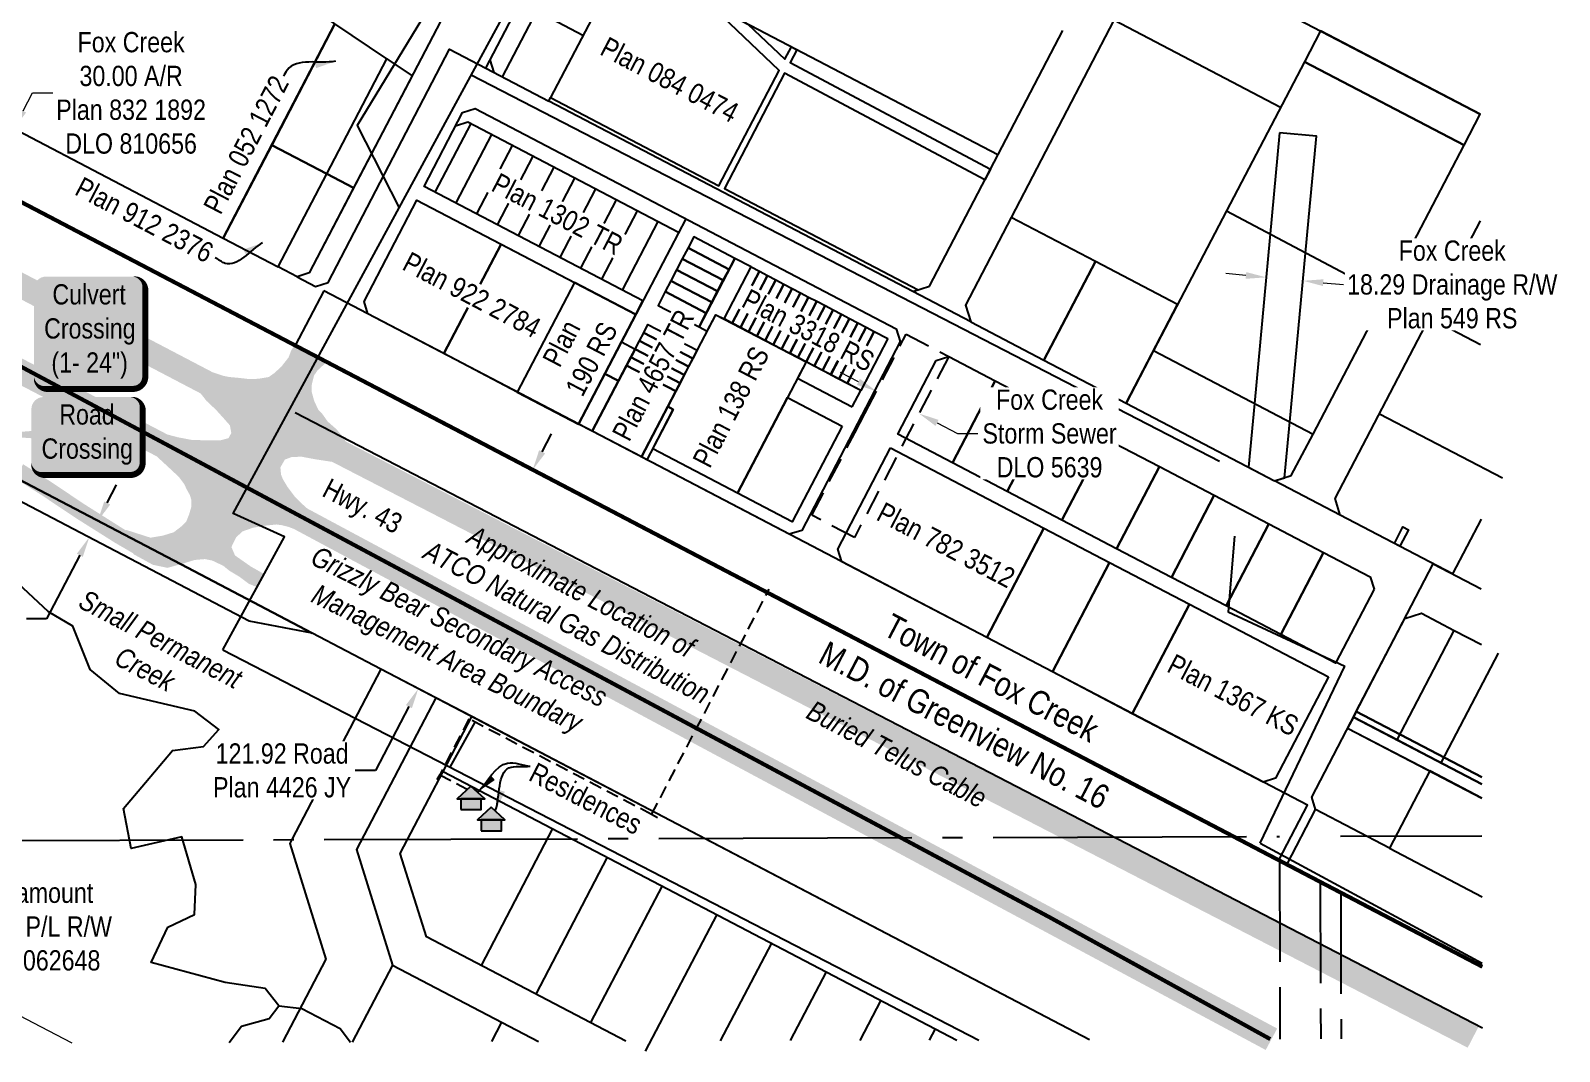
# Model space of a CAD drawing. Extents: x 507881 to 521259, y 6022177 to 6031356.
# Drawn here: x 512269 to 513024, y 6027086 to 6027589 of the extents above; entities that cross this region are included whole.
import ezdxf

# ---------------------------------------------------------------- set-up
doc = ezdxf.new("R2010")
doc.units = 0
doc.header["$LTSCALE"] = 5
doc.header["$PDMODE"] = 3
doc.header["$PDSIZE"] = 30
for name, pattern in [('BORDER2', [22.225, 6.35, -3.175, 6.35, -3.175, 0, -3.175]), ('DASHDOT2', [12.7, 6.35, -3.175, 0, -3.175]), ('foc-ACCESSROAD', [3.75, 2.5, -1.25]), ('foc-QUARTERLINE', [33, 25, -3, 2, -3]), ('foc-UNSURVEYED', [12.5, 10, -2.5]), ('UG_PIPE', [1.875, 1.25, -0.625])]:
    doc.linetypes.add(name, pattern=pattern)
doc.layers.get('Defpoints').update_dxf_attribs({"color": 9})
doc.layers.add('AS-COUNTY', color=7, linetype='BORDER2', lineweight=60, true_color=0xcc33ff)
for name, color, linetype in [('AS-PIPE-UG', 44, 'UG_PIPE'), ('AS-PIPE-UG-T', 44, 'Continuous'), ('AS-RESIDENCE', 14, 'Continuous'), ('AS-ROADS', 254, 'Continuous'), ('AS-TELUS', 224, 'foc-TEL'), ('AS-WILDLIFE', 131, 'DASHDOT2'), ('CG-NOTES', 7, 'Continuous'), ('EZE', 7, 'Continuous'), ('F-RW', 190, 'Continuous'), ('F-WS', 190, 'foc-ACCESSROAD'), ('L-33', 7, 'Continuous'), ('L-QSEC', 8, 'foc-QUARTERLINE'), ('L-TITLEDB', 4, 'Continuous'), ('L-TITLEDB-T', 4, 'Continuous'), ('L-USEC', 7, 'foc-UNSURVEYED'), ('T-WATER', 160, 'Continuous'), ('T-WATER-T', 170, 'Continuous')]:
    doc.layers.add(name, color=color, linetype=linetype)
for name, color, linetype, lineweight in [('F-AR-T', 190, 'Continuous', 9), ('F-RW-T', 190, 'Continuous', 9), ('F-WS-T', 190, 'Continuous', 9)]:
    doc.layers.add(name, color=color, linetype=linetype, lineweight=lineweight)
doc.styles.add('175L', font='ARIALN.TTF', dxfattribs={"height": 20})
doc.styles.add('240', font='ARIALN.TTF', dxfattribs={"height": 30})
doc.styles.add('80', font='ARIALN.TTF', dxfattribs={"height": 10})
doc.styles.add('80CG', font='ARIALN.TTF', dxfattribs={"height": 10})
doc.styles.add('80L', font='ARIALN.TTF', dxfattribs={"height": 10})
doc.styles.add('foc-LtypeFont', font='ARIALN.TTF', dxfattribs={"height": 7.35})
doc.linetypes.add('foc-TEL', pattern='A,2,-1,["T",foc-LtypeFont,S=0.2,R=0,X=-0.425,Y=-0.75],-1.24,8', length=12.24)
doc.linetypes.add('foc-TOPO-flowdirection-NOLINE', pattern='A,0,[">",foc-LtypeFont,S=0.3,R=0,X=0,Y=-0.945],-20,[">",foc-LtypeFont,S=0.3,R=0,X=0,Y=-0.945],0', length=20)
doc.dimstyles.new('Compass 5 000', dxfattribs={"dimscale": 5, "dimtxt": 9, "dimasz": 2, "dimexe": 0.2, "dimexo": 0.0625, "dimgap": 0.5, "dimtad": 0, "dimtih": 1, "dimtoh": 1, "dimzin": 0, "dimdsep": 46, "dimtxsty": '80CG', "dimcen": 0.1, "dimse1": 1, "dimse2": 1, "dimclrd": 256, "dimclrt": 256, "dimaunit": 1, "dimadec": 4, "dimazin": 0, "dimtfac": 0.06, "dimtofl": 0, "dimtmove": 0, "dimatfit": 1, "dimfxl": 0.2, "dimtolj": 1, "dimtzin": 0, "dimlwd": -1, "dimarcsym": 0})

# ---------------------------------------------------------------- blocks, each defined once
blk = doc.blocks.new('*D1368')
at = {"layer": 'Defpoints', "color": 0, "transparency": 16777216}
for p in [(512585.16, 6027337.03), (512460.7, 6027264.62), (512528.7, 6027229.06)]:
    blk.add_point(p, dxfattribs=at)
at = {"layer": 'L-TITLEDB-T', "transparency": 16777216}
for p, q in [((512521.8, 6027381.46), (512526.43, 6027390.32)), ((512456.06, 6027255.76), (512439.58, 6027224.24)), ((512439.58, 6027224.24), (512429.58, 6027224.24))]:
    blk.add_line(p, q, dxfattribs=at)
for points in [[(512520.32, 6027382.23), (512523.27, 6027380.68), (512517.16, 6027372.6)], [(512454.59, 6027256.53), (512457.54, 6027254.99), (512460.7, 6027264.62)]]:
    blk.add_solid(points, dxfattribs=at)
at = {"layer": 'L-TITLEDB-T', "transparency": 16777216, "insert": (512393.49, 6027224.24), "char_height": 10, "attachment_point": 5, "style": '80CG', "bg_fill": 3, "box_fill_scale": 1.1, "bg_fill_color": 256, "bg_fill_true_color": 13158600, "bg_fill_transparency": 0}
blk.add_mtext('\\A1;121.92 Road\\PPlan 4426 JY', dxfattribs=at)
blk = doc.blocks.new('*D1369')
at = {"layer": 'Defpoints', "color": 0, "transparency": 16777216}
for p in [(512288.35, 6027354.8), (512284.11, 6027346.7), (512298.3, 6027339.28)]:
    blk.add_point(p, dxfattribs=at)
at = {"layer": 'L-TITLEDB-T', "transparency": 16777216}
for p, q in [((512307.17, 6027356.24), (512311.81, 6027365.1)), ((512293.67, 6027330.42), (512277.29, 6027299.12)), ((512277.29, 6027299.12), (512267.29, 6027299.12))]:
    blk.add_line(p, q, dxfattribs=at)
for points in [[(512305.7, 6027357.01), (512308.65, 6027355.46), (512302.54, 6027347.38)], [(512292.19, 6027331.19), (512295.14, 6027329.65), (512298.3, 6027339.28)]]:
    blk.add_solid(points, dxfattribs=at)
at = {"layer": 'L-TITLEDB-T', "transparency": 16777216, "insert": (512230.23, 6027299.12), "char_height": 10, "attachment_point": 5, "style": '80CG'}
blk.add_mtext('\\A1;9.14 Road\\PPlan 5604 PX', dxfattribs=at)
blk = doc.blocks.new('*D1370')
at = {"layer": 'Defpoints', "color": 0, "transparency": 16777216}
for p in [(512707.8, 6027400.36), (512669.93, 6027379.11), (512690.99, 6027368.13)]:
    blk.add_point(p, dxfattribs=at)
at = {"layer": 'F-WS-T', "transparency": 16777216}
for p, q in [((512677.88, 6027415.96), (512669.01, 6027420.59)), ((512716.67, 6027395.73), (512726.78, 6027390.46)), ((512726.78, 6027390.46), (512736.78, 6027390.46))]:
    blk.add_line(p, q, dxfattribs=at)
for points in [[(512678.65, 6027417.44), (512677.11, 6027414.48), (512686.74, 6027411.34)], [(512717.44, 6027397.21), (512715.9, 6027394.25), (512707.8, 6027400.36)]]:
    blk.add_solid(points, dxfattribs=at)
at = {"layer": 'F-WS-T', "transparency": 16777216, "insert": (512772.2, 6027390.46), "char_height": 10, "attachment_point": 5, "style": '80CG', "bg_fill": 3, "box_fill_scale": 1.1, "bg_fill_color": 256, "bg_fill_true_color": 13158600, "bg_fill_transparency": 0}
blk.add_mtext('\\A1;Fox Creek\\PStorm Sewer\\PDLO 5639', dxfattribs=at)
blk = doc.blocks.new('*D1371')
at = {"layer": 'Defpoints', "color": 0, "transparency": 16777216}
for p in [(512175.52, 6027585.05), (512161.72, 6027558.43), (512261.07, 6027540.73)]:
    blk.add_point(p, dxfattribs=at)
at = {"layer": 'F-AR-T', "transparency": 16777216}
for p, q in [((512265.67, 6027549.6), (512270.27, 6027558.48)), ((512270.27, 6027558.48), (512280.27, 6027558.48)), ((512242.67, 6027505.23), (512238.07, 6027496.35))]:
    blk.add_line(p, q, dxfattribs=at)
for points in [[(512264.19, 6027550.37), (512267.15, 6027548.84), (512261.07, 6027540.73)], [(512241.19, 6027505.99), (512244.15, 6027504.46), (512247.27, 6027514.1)]]:
    blk.add_solid(points, dxfattribs=at)
at = {"layer": 'F-AR-T', "transparency": 16777216, "insert": (512318.97, 6027558.48), "char_height": 10, "attachment_point": 5, "style": '80CG'}
blk.add_mtext('\\A1;Fox Creek\\P30.00 A/R\\PPlan 832 1892\\PDLO 810656', dxfattribs=at)
blk = doc.blocks.new('*D1379')
at = {"layer": 'Defpoints', "color": 0, "transparency": 16777216}
for p in [(512213.92, 6027129.49), (512214.34, 6027129.27), (512207.38, 6027115.97)]:
    blk.add_point(p, dxfattribs=at)
at = {"layer": 'F-RW', "transparency": 16777216}
for p, q in [((512218.56, 6027138.35), (512223.19, 6027147.21)), ((512223.19, 6027147.21), (512233.19, 6027147.21)), ((512202.34, 6027107.33), (512197.7, 6027098.47))]:
    blk.add_line(p, q, dxfattribs=at)
for points in [[(512217.08, 6027139.12), (512220.04, 6027137.58), (512213.92, 6027129.49)], [(512200.86, 6027108.1), (512203.81, 6027106.56), (512206.97, 6027116.19)]]:
    blk.add_solid(points, dxfattribs=at)
at = {"layer": 'F-RW', "transparency": 16777216, "insert": (512272.28, 6027147.21), "char_height": 10, "attachment_point": 5, "style": '80CG'}
blk.add_mtext('\\A1;Paramount\\P15.00 P/L R/W\\PPLA 062648', dxfattribs=at)
blk = doc.blocks.new('*D1403')
at = {"layer": 'Defpoints', "color": 0, "transparency": 16777216}
for p in [(512879.09, 6027467.6), (512897.29, 6027465.9), (512897.29, 6027465.83)]:
    blk.add_point(p, dxfattribs=at)
at = {"layer": 'F-RW-T', "transparency": 16777216}
for p, q in [((512869.13, 6027468.46), (512859.17, 6027469.39)), ((512907.24, 6027464.9), (512917.2, 6027463.97))]:
    blk.add_line(p, q, dxfattribs=at)
for points in [[(512869.28, 6027470.12), (512868.97, 6027466.8), (512879.09, 6027467.53)], [(512907.4, 6027466.56), (512907.09, 6027463.24), (512897.29, 6027465.83)]]:
    blk.add_solid(points, dxfattribs=at)
at = {"layer": 'F-RW-T', "transparency": 16777216, "insert": (512970.93, 6027463.97), "char_height": 10, "attachment_point": 5, "style": '80CG', "bg_fill": 3, "box_fill_scale": 1.1, "bg_fill_color": 256, "bg_fill_true_color": 13158600, "bg_fill_transparency": 0}
blk.add_mtext('\\A1;Fox Creek\\P18.29 Drainage R/W\\PPlan 549 RS', dxfattribs=at)
blk = doc.blocks.new('res_occ')
for points in [[(0.1, 0.89), (-1.26, -0.37), (1.46, -0.37)], [(-0.9, -1.43), (1.1, -1.43), (1.1, -0.37), (-0.9, -0.37)]]:
    blk.add_hatch(color=14).paths.add_polyline_path(points)
at = {"color": 14}
for points in [[(0.1, 0.89), (-1.26, -0.37), (1.46, -0.37)], [(-0.9, -1.43), (1.1, -1.43), (1.1, -0.37), (-0.9, -0.37)]]:
    blk.add_lwpolyline(points, close=True, dxfattribs=at)
blk = doc.blocks.new('*U1472')
h = blk.add_hatch(color=59)
edge = h.paths.add_edge_path()
edge.add_line((-21.5, -20), (21.5, -20))
edge.add_arc((21.5, -14), 6, 270, 360)
edge.add_line((27.5, -14), (27.5, 12.5))
edge.add_arc((21.5, 12.5), 6, 0, 90)
edge.add_line((21.5, 18.5), (-21.5, 18.5))
edge.add_arc((-21.5, 12.5), 6, 90, 180)
edge.add_line((-27.5, 12.5), (-27.5, -14))
edge.add_arc((-21.5, -14), 6, 180, 270)
at = {"color": 1, "flags": 128}
blk.add_lwpolyline([(-21.5, -20, 3, 3, 0), (21.5, -20, 3, 3, 0.414214), (27.5, -14, 3, 3, 0), (27.5, 12.5, 3, 0, 0.414214), (21.5, 18.5, 0, 0, 0), (-21.5, 18.5, 0, 0, 0.414214), (-27.5, 12.5, 0, 0, 0), (-27.5, -14, 0, 3, 0.414214)], format="xyseb", close=True, dxfattribs=at)
blk.add_lwpolyline([(-52.36, -0.13, 0, 7.5, 0), (0, 0, 0, 0, 0)], format="xyseb", dxfattribs=at)
at = {"color": 1, "style": '80'}
blk.add_attdef('ENTER_TEXT_001', (-37.38, -4.99), '', height=10, dxfattribs=at)
blk = doc.blocks.new('*U1436')
h = blk.add_hatch(color=254)
edge = h.paths.add_edge_path()
edge.add_line((-21.5, -28.5), (21.5, -28.5))
edge.add_arc((21.5, -22.5), 6, 270, 360)
edge.add_line((27.5, -22.5), (27.5, 21))
edge.add_arc((21.5, 21), 6, 0, 90)
edge.add_line((21.5, 27), (-21.5, 27))
edge.add_arc((-21.5, 21), 6, 90, 180)
edge.add_line((-27.5, 21), (-27.5, -22.5))
edge.add_arc((-21.5, -22.5), 6, 180, 270)
at = {"color": 160, "flags": 128}
blk.add_lwpolyline([(-21.5, -28.5, 3, 3, 0), (21.5, -28.5, 3, 3, 0.414214), (27.5, -22.5, 3, 3, 0), (27.5, 21, 3, 0, 0.414214), (21.5, 27, 0, 0, 0), (-21.5, 27, 0, 0, 0.414214), (-27.5, 21, 0, 0, 0), (-27.5, -22.5, 0, 3, 0.414214)], format="xyseb", close=True, dxfattribs=at)
at = {"color": 160, "style": '80'}
blk.add_attdef('ENTER_TEXT_001', (-26.85, -4.92), '', height=10, dxfattribs=at)

msp = doc.modelspace()

# ---------------------------------------------------------------- hatches: boundary and pattern name
at = {"layer": 'AS-ROADS'}
h = msp.add_hatch(color=256, dxfattribs=at)
h.dxf.hatch_style = 1
h.paths.add_polyline_path([(512399.294, 6027343.431), (512396.589, 6027344.449), (512393.439, 6027345.249), (512390.636, 6027345.622), (512385.537, 6027345.089), (512379.075, 6027343.998), (512373.989, 6027342.218), (512370.782, 6027339.269), (512368.473, 6027334.483), (512370.257, 6027330.34), (512378.032, 6027324.895), (512384.462, 6027321.248), (512380.812, 6027314.823), (512376.982, 6027316.399), (512372.637, 6027319.698), (512367.424, 6027322.824), (512364.47, 6027325.256), (512358.909, 6027327.861), (512355.434, 6027328.555), (512350.254, 6027328.099), (512344.411, 6027326.288), (512336.93, 6027324.222), (512329.748, 6027325.721), (512320.165, 6027330.961), (512316.592, 6027342.941), (512328.526, 6027339.101), (512334.719, 6027340.131), (512340.026, 6027341.788), (512343.888, 6027344.753), (512346.224, 6027347.137), (512347.614, 6027350.611), (512348.694, 6027354.348), (512348.694, 6027357.779), (512347.961, 6027360.162), (512346.397, 6027362.941), (512345.181, 6027365.546), (512342.574, 6027369.019), (512339.272, 6027372.145), (512331.628, 6027379.209), (512336.89, 6027389.991), (512341.987, 6027388.652), (512348.783, 6027387.341), (512355.484, 6027387.134), (512359.284, 6027387.134), (512363.36, 6027387.203), (512367.089, 6027388.212), (512368.41, 6027390.743), (512367.75, 6027394.483), (512364.447, 6027398.224), (512360.862, 6027402.17), (512356.19, 6027406.586), (512353.217, 6027410.327), (512359.095, 6027420.752), (512364.557, 6027418.909), (512367.419, 6027418.359), (512372.374, 6027417.919), (512376.998, 6027417.369), (512381.622, 6027417.479), (512386.906, 6027418.359), (512389.549, 6027420.23), (512393.072, 6027423.42), (512396.705, 6027428.042), (512397.916, 6027431.342), (512399.793, 6027434.333), (512414.876, 6027425.201), (512411.023, 6027421.68), (512409.261, 6027419.149), (512408.161, 6027414.748), (512408.032, 6027411.31), (512409.261, 6027406.716), (512411.464, 6027401.985), (512413.115, 6027400.445), (512415.977, 6027396.411), (512420.271, 6027392.633), (512424.014, 6027388.232), (512424.842, 6027386.576), (512418.229, 6027376.492), (512410.039, 6027377.75), (512402.993, 6027379.07), (512398.149, 6027378.85), (512394.846, 6027377.64), (512392.644, 6027373.789), (512392.974, 6027370.158), (512393.855, 6027367.957), (512396.167, 6027364.107), (512399.58, 6027359.595), (512402.773, 6027356.295), (512405.88, 6027353.508)])

# ---------------------------------------------------------------- linework, layer by layer
at = {"layer": 'AS-COUNTY', "flags": 128}
msp.add_lwpolyline([(512985.752, 6027127.472, 1.999, 1.999, 0), (512915.861, 6027164.035, 1.999, 1.999, 0), (512885.658, 6027179.836, 1.999, 1.999, 0), (512863.108, 6027191.633, 1.999, 1.999, 0), (512399.958, 6027433.921, 1.999, 1.999, 0), (512191.451, 6027543.028, 1.999, 1.999, 0), (512083.236, 6027599.097, 1.999, 1.999, 0), (511888.222, 6027700.143, 1.999, 1.999, 0), (511697.417, 6027799.933, 1.999, 1.999, 0), (511332.082, 6027990.956, 1.999, 1.999, 0), (511291.068, 6028012.401, 1.999, 1.999, 0), (511269.555, 6028023.649, 1.999, 1.999, 0), (511264.59, 6028026.246, 1.999, 1.999, 0), (511260.87, 6028028.192, 1.999, 1.999, 0), (511258.984, 6028794.918, 1.999, 1.999, 0), (510457.97, 6028792.353, 1.999, 1.999, 0), (510456.082, 6029619.288, 1.999, 1.999, 0), (510598.436, 6029619.738, 1.999, 1.999, 0), (510596.574, 6030411.774, 0, 0, 0)], format="xyseb", dxfattribs=at)
at = {"layer": 'AS-PIPE-UG'}
for p, q in [((512575.837, 6027202.536), (512633.814, 6027313.669)), ((512471.256, 6027222.146), (512484.548, 6027215.196)), ((512578.793, 6027200.99), (512575.837, 6027202.536))]:
    msp.add_line(p, q, dxfattribs=at)
msp.add_lwpolyline([(512575.837, 6027202.536), (512485.659, 6027249.688), (512471.256, 6027222.146), (512469.921, 6027219.593)], dxfattribs=at)
at = {"layer": 'AS-ROADS', "flags": 128}
for points, const_width in [([(512981.297, 6027092.85), (512389.708, 6027397.949), (509542.538, 6028889.171), (509222.845, 6029059.574), (508734.761, 6029313.323)], 11.994), ([(512881.705, 6027091.685), (512371.514, 6027365.123), (509203.316, 6029021.449), (508734.851, 6029266.342)], 11.994), ([(512263.579, 6027371.942), (512277.063, 6027363.412), (512293.757, 6027352.23), (512312.976, 6027340.099), (512321.947, 6027334.884), (512331.889, 6027332.658), (512338.173, 6027333.295), (512347.411, 6027336.987), (512356.459, 6027342.468), (512362.54, 6027349.051), (512365.58, 6027356.14)], 8)]:
    msp.add_lwpolyline(points, dxfattribs=dict(at, const_width=const_width))
at = {"layer": 'AS-TELUS', "flags": 128}
for points in [[(510550.967, 6028270.766), (510609.192, 6028369.37), (511268.697, 6028021.927), (511902.968, 6028481.667), (511997.785, 6028480.347), (512040.541, 6028451.383), (512039.876, 6028232.496), (512065.74, 6028231.759), (512064.872, 6028166.645), (512116.768, 6028114.508), (512233.981, 6027832.144), (512313.962, 6027707.187), (512442.985, 6027639.714), (512441.028, 6027615.233), (512466.851, 6027602.185), (512430.49, 6027542.482), (512451.268, 6027501.815)], [(512364.255, 6027283.822), (512394.676, 6027339.563), (512369.325, 6027350.964), (512718.694, 6027994.365), (512983.725, 6027848.359)], [(511888.222, 6027700.143), (512411.328, 6027428.318)], [(512486.854, 6027567.407), (512856.054, 6027376.906)], [(512399.924, 6027400.796), (512985.837, 6027097.321)], [(512863.433, 6027339.879), (512860.402, 6027302.516), (512917.994, 6027275.756)], [(512364.255, 6027283.822), (512737.313, 6027091.288)], [(512876.063, 6027188.407), (512917.994, 6027275.756)], [(512476.483, 6027225.901), (512488.698, 6027248.094)], [(512876.063, 6027188.407), (512985.747, 6027129.177)]]:
    msp.add_lwpolyline(points, dxfattribs=at)
at = {"layer": 'AS-WILDLIFE', "const_width": 2, "flags": 128}
msp.add_lwpolyline([(509250.945, 6028999.999), (509300, 6028974.23), (509351.863, 6028946.985), (509377.028, 6028933.765), (509572.592, 6028830.367), (509572.592, 6028830.367), (509886.747, 6028664.268), (510348.188, 6028423.235), (511236.993, 6027958.969), (511644.763, 6027747.316), (512133.745, 6027493.509), (512772.226, 6027151.862), (512881.131, 6027091.745)], dxfattribs=at)
at = {"layer": 'EZE'}
msp.add_lwpolyline([(512942.388, 6027336.271), (512946.609, 6027344.378), (512949.31, 6027342.968), (512945.089, 6027334.86), (512942.388, 6027336.271)], close=True, dxfattribs=at)
msp.add_lwpolyline([(512985.499, 6027217.486), (512965.338, 6027228.019), (512943.735, 6027239.306), (512922.132, 6027250.592), (512923.541, 6027253.294), (512985.489, 6027220.912)], dxfattribs=at)
at = {"layer": 'F-RW', "flags": 128}
for points in [[(512704.765, 6027460.52), (512525.03, 6027554.472), (512525.957, 6027556.243), (512609.062, 6027512.747), (512638.734, 6027569.571), (512604.052, 6027602.547), (512623.389, 6027592.436), (512641.621, 6027575.1), (512644.816, 6027581.22), (512647.475, 6027579.833), (512644.157, 6027573.48), (512743.104, 6027520.928), (512740.333, 6027515.61), (512641.382, 6027568.164), (512611.719, 6027511.356), (512707.312, 6027461.324)], [(512885.741, 6027538.845), (512873.284, 6027405.358), (512870.346, 6027373.873), (512883.281, 6027367.16), (512888.217, 6027368.69), (512890.785, 6027396.191), (512900.703, 6027502.448), (512903.943, 6027537.15), (512885.741, 6027538.845)]]:
    msp.add_lwpolyline(points, dxfattribs=at)
at = {"layer": 'F-RW-T'}
msp.add_lwpolyline([(512257.495, 6027089.764), (512084.346, 6027180.328), (512067.575, 6027189.107), (511860.23, 6027297.554), (511853.975, 6027300.825), (511829.556, 6027378.224), (511843.853, 6027382.735), (511866.405, 6027311.258), (511867.184, 6027310.851), (512084.301, 6027197.279), (512099.746, 6027189.209), (512274.298, 6027097.908), (512289.672, 6027089.866)], dxfattribs=at)
at = {"layer": 'F-WS'}
msp.add_lwpolyline([(512654.857, 6027350.21), (512676.09, 6027390.908), (512681.02, 6027400.362), (512701.446, 6027439.512), (512722.485, 6027428.508), (512675.906, 6027339.198), (512654.857, 6027350.21)], close=True, dxfattribs=at)
at = {"layer": 'L-QSEC'}
msp.add_line((512915.788, 6027191.791), (512985.57, 6027192.017), dxfattribs=at)
at = {"layer": 'L-QSEC', "flags": 128}
msp.add_lwpolyline([(512084.315, 6027189.15), (512885.624, 6027191.706)], dxfattribs=at)
at = {"layer": 'L-TITLEDB'}
for p, q in [((512712.973, 6027463.109), (512778.748, 6027589.324)), ((512704.765, 6027460.52), (512712.973, 6027463.109)), ((512733.28, 6027445.612), (512704.765, 6027460.52))]:
    msp.add_line(p, q, dxfattribs=at)
for points in [[(510869.648, 6028232.543), (511211.457, 6028054.027), (511260.87, 6028028.192), (511264.59, 6028026.246), (511269.555, 6028023.649), (511291.068, 6028012.401), (511332.082, 6027990.956), (511697.417, 6027799.933), (511888.222, 6027700.143), (512083.236, 6027599.097), (512191.451, 6027543.028), (512399.958, 6027433.921), (512863.108, 6027191.633), (512885.658, 6027179.836), (512915.861, 6027164.035), (512985.752, 6027127.472)], [(512791.861, 6027091.461), (512601.891, 6027190.789), (512487.091, 6027250.821), (512469.274, 6027260.139), (512442.278, 6027274.253), (512408.382, 6027291.992), (512343.458, 6027325.963), (512127.54, 6027438.948)]]:
    msp.add_lwpolyline(points, dxfattribs=at)
at = {"layer": 'L-TITLEDB', "flags": 128}
msp.add_lwpolyline([(512699.627, 6028095.263, -0.0724148), (512700.354, 6028051.823, -0.0886858), (512684.434, 6028001.2), (512532.635, 6027710.642), (512406.872, 6027469.724), (512400.858, 6027467.831), (512410.035, 6027463.029), (512416.195, 6027464.963), (512476.164, 6027580.051), (512493.962, 6027570.722), (512701.392, 6027967.869), (512710.41, 6027985.147, 0.0917538), (512730.57, 6028047.94, 0.0656921), (512730.409, 6028095.362, 0.0656921)], format="xyb", dxfattribs=at)
for points in [[(512275.901, 6027704.804), (512205.548, 6027570.032), (512364.418, 6027486.899), (512419.48, 6027592.663), (512319.467, 6027660.111), (512300.195, 6027692.132)], [(512643.749, 6027340.783), (512435.846, 6027449.524), (512433.911, 6027455.692), (512459.992, 6027505.655), (512567.984, 6027449.167), (512571.546, 6027455.896), (512463.517, 6027512.407), (512482.549, 6027548.866), (512488.713, 6027550.799), (512696.581, 6027442.054), (512698.515, 6027435.886), (512649.911, 6027342.717)], [(512501.558, 6027483.914), (512473.319, 6027429.915), (512435.846, 6027449.524), (512433.911, 6027455.692), (512459.992, 6027505.655)], [(512794.863, 6027475.296), (512753.212, 6027497.086), (512730.683, 6027453.86), (512733.28, 6027445.612), (512769.46, 6027426.689)], [(512616.858, 6027476.874), (512596.615, 6027487.461), (512593.795, 6027482.061), (512614.038, 6027471.476)], [(512537.754, 6027464.98), (512509.556, 6027410.952), (512473.319, 6027429.915), (512501.558, 6027483.914)], [(512614.038, 6027471.474), (512593.795, 6027482.061), (512590.975, 6027476.661), (512611.218, 6027466.076)], [(512608.401, 6027460.677), (512588.158, 6027471.264), (512585.338, 6027465.864), (512605.581, 6027455.279)], [(512611.221, 6027466.077), (512590.978, 6027476.664), (512588.158, 6027471.264), (512608.401, 6027460.679)], [(512624.955, 6027472.638), (512616.858, 6027476.874), (512599.229, 6027443.135), (512603.278, 6027441.016), (512607.52, 6027449.116), (512611.568, 6027446.998)], [(512624.968, 6027472.633), (512629.012, 6027470.517), (512615.616, 6027444.88), (512611.568, 6027446.998)], [(512629.012, 6027470.517), (512633.056, 6027468.401), (512619.664, 6027442.762), (512615.616, 6027444.88)], [(512835.361, 6027454.115), (512794.863, 6027475.296), (512769.46, 6027426.689), (512809.96, 6027405.504)], [(512567.984, 6027449.167), (512537.754, 6027464.98), (512509.556, 6027410.952), (512539.789, 6027395.142)], [(512605.581, 6027455.277), (512585.338, 6027465.864), (512582.518, 6027460.464), (512602.761, 6027449.879)], [(512633.056, 6027468.401), (512637.1, 6027466.285), (512623.719, 6027440.629), (512619.664, 6027442.762)], [(512637.112, 6027466.282), (512641.156, 6027464.166), (512627.775, 6027438.51), (512623.717, 6027440.637)], [(512641.156, 6027464.166), (512645.2, 6027462.05), (512631.819, 6027436.394), (512627.761, 6027438.521)], [(512414.084, 6027460.911), (512399.958, 6027433.921), (512885.33, 6027180.088), (512899.447, 6027207.083)], [(512582.518, 6027460.464), (512578.999, 6027453.716), (512599.229, 6027443.135), (512602.761, 6027449.879)], [(512645.2, 6027462.05), (512649.244, 6027459.934), (512635.863, 6027434.278), (512631.805, 6027436.405)], [(512649.265, 6027459.928), (512653.309, 6027457.812), (512639.928, 6027432.156), (512635.87, 6027434.283)], [(512653.309, 6027457.812), (512657.353, 6027455.696), (512643.972, 6027430.04), (512639.914, 6027432.167)], [(512657.353, 6027455.696), (512661.397, 6027453.58), (512648.016, 6027427.924), (512643.958, 6027430.051)], [(512652.048, 6027425.819), (512618.217, 6027361.008), (512576.369, 6027382.89), (512586.54, 6027402.315), (512583.788, 6027403.756), (512607.52, 6027449.116)], [(512661.397, 6027453.58), (512665.441, 6027451.464), (512652.06, 6027425.808), (512648.002, 6027427.935)], [(512665.45, 6027451.465), (512669.494, 6027449.349), (512656.113, 6027423.693), (512652.055, 6027425.82)], [(512669.494, 6027449.349), (512673.538, 6027447.233), (512660.157, 6027421.577), (512656.099, 6027423.704)], [(512596.205, 6027427.525), (512594.086, 6027423.475), (512569.798, 6027436.183), (512571.913, 6027440.235)], [(512598.32, 6027431.576), (512596.201, 6027427.526), (512571.913, 6027440.234), (512574.028, 6027444.286)], [(512673.538, 6027447.233), (512677.582, 6027445.117), (512664.201, 6027419.461), (512660.143, 6027421.588)], [(512677.582, 6027445.117), (512681.626, 6027443.001), (512668.231, 6027417.356), (512664.187, 6027419.472)], [(512681.626, 6027443.001), (512685.67, 6027440.885), (512672.289, 6027415.229), (512668.231, 6027417.356)], [(512692.413, 6027437.359), (512679.035, 6027411.698), (512672.289, 6027415.229), (512685.67, 6027440.885)], [(512594.09, 6027423.472), (512591.971, 6027419.422), (512567.683, 6027432.13), (512569.798, 6027436.182)], [(512589.861, 6027415.368), (512587.742, 6027411.318), (512563.454, 6027424.026), (512565.569, 6027428.078)], [(512591.975, 6027419.42), (512589.856, 6027415.37), (512565.568, 6027428.078), (512567.683, 6027432.13)], [(512716.324, 6027426.573), (512722.485, 6027428.508), (512745.429, 6027416.506), (512724.315, 6027375.996), (512697.313, 6027390.113)], [(512587.742, 6027411.318), (512570.769, 6027378.943), (512546.538, 6027391.613), (512563.454, 6027424.026)], [(512745.429, 6027416.506), (512772.425, 6027402.384), (512751.315, 6027361.881), (512724.315, 6027375.996)], [(512570.769, 6027378.943), (512583.788, 6027403.756), (512586.54, 6027402.315), (512573.543, 6027377.493)], [(512669.873, 6027394.151), (512645.217, 6027346.891), (512618.217, 6027361.008), (512642.882, 6027408.269)], [(512772.425, 6027402.384), (512799.417, 6027388.271), (512778.317, 6027347.766), (512751.315, 6027361.881)], [(512799.417, 6027388.271), (512826.413, 6027374.149), (512805.318, 6027333.652), (512778.317, 6027347.766)], [(512693.792, 6027383.359), (512769.377, 6027343.847), (512741.204, 6027289.826), (512669.665, 6027327.232), (512667.729, 6027333.401)], [(512826.413, 6027374.149), (512853.407, 6027360.036), (512832.32, 6027319.537), (512805.318, 6027333.652)], [(512853.407, 6027360.036), (512880.405, 6027345.915), (512859.321, 6027305.422), (512832.32, 6027319.537)], [(512769.377, 6027343.847), (512801.798, 6027326.898), (512773.624, 6027272.874), (512741.204, 6027289.826)], [(512880.405, 6027345.915), (512907.422, 6027331.83), (512886.322, 6027291.306), (512859.321, 6027305.422)], [(512932.343, 6027313.669), (512913.324, 6027277.191), (512886.322, 6027291.306), (512907.422, 6027331.83), (512930.403, 6027319.832)], [(512801.798, 6027326.898), (512841.213, 6027306.294), (512813.037, 6027252.265), (512773.624, 6027272.874)], [(512909.804, 6027270.437), (512883.742, 6027220.451), (512877.58, 6027218.516), (512813.037, 6027252.265), (512841.213, 6027306.294)]]:
    msp.add_lwpolyline(points, close=True, dxfattribs=at)
for points in [[(512984.356, 6027623.791), (512886.524, 6027674.887), (512855.562, 6027615.516), (512984.736, 6027547.966)], [(512746.737, 6027527.899), (512561.737, 6027624.684), (512525.957, 6027556.243)], [(512519.002, 6027598.893), (512502.065, 6027566.483)], [(512541.969, 6027586.901), (512510.893, 6027603.112)], [(512419.48, 6027592.663), (512388.361, 6027532.788), (512415.491, 6027518.633), (512445.112, 6027575.376), (512419.48, 6027592.663)], [(512886.156, 6027551.316), (512803.896, 6027594.323), (512753.212, 6027497.086)], [(512976.742, 6027532.688), (512984.736, 6027547.966), (512905.936, 6027589.175), (512897.951, 6027573.891), (512976.742, 6027532.688)], [(512415.491, 6027518.633), (512445.112, 6027575.376), (512457.62, 6027566.941), (512428.783, 6027511.698), (512415.491, 6027518.633)], [(512493.962, 6027570.722), (512525.03, 6027554.472)], [(512496.077, 6027574.766), (512498.012, 6027568.602)], [(512915.655, 6027350.212), (512883.281, 6027367.16), (512891.506, 6027369.734), (512902.217, 6027390.202), (512938.102, 6027458.786), (512976.742, 6027532.688), (512897.951, 6027573.891), (512859.539, 6027500.375), (512823.508, 6027431.431), (512809.96, 6027405.504), (512883.281, 6027367.16)], [(512486.539, 6027543.341), (512468.931, 6027509.575)], [(512589.16, 6027489.641), (512485.189, 6027544.048), (512479.025, 6027542.115)], [(512388.361, 6027532.788), (512364.418, 6027486.899), (512391.522, 6027472.716), (512415.491, 6027518.633), (512388.361, 6027532.788)], [(512496.8, 6027537.973), (512479.192, 6027504.207)], [(512507.061, 6027532.606), (512489.453, 6027498.84)], [(512499.715, 6027493.472), (512517.322, 6027527.238)], [(512400.858, 6027467.831), (512391.522, 6027472.716), (512415.491, 6027518.633), (512428.783, 6027511.698), (512406.872, 6027469.724), (512400.858, 6027467.831)], [(512527.583, 6027521.87), (512509.976, 6027488.104)], [(512537.845, 6027516.502), (512520.238, 6027482.737)], [(512548.113, 6027511.119), (512530.5, 6027477.367)], [(512558.377, 6027505.744), (512540.762, 6027471.999)], [(512592.684, 6027496.39), (512539.789, 6027395.142)], [(512568.638, 6027500.375), (512551.023, 6027466.632)], [(512578.898, 6027495.008), (512561.285, 6027461.264)], [(512859.539, 6027500.375), (512938.102, 6027458.786)], [(512984.717, 6027495.376), (512959.673, 6027447.506)], [(512985.131, 6027348.296), (512971.026, 6027321.326), (512915.655, 6027350.212), (512913.072, 6027358.432), (512959.673, 6027447.506), (512984.889, 6027434.346)], [(512560.936, 6027435.661), (512567.683, 6027432.13), (512559.506, 6027416.462), (512552.759, 6027419.993), (512560.936, 6027435.661)], [(512674.803, 6027403.605), (512679.035, 6027411.698), (512652.048, 6027425.819), (512647.815, 6027417.72), (512674.803, 6027403.605)], [(512823.508, 6027431.431), (512902.217, 6027390.202)], [(512552.759, 6027419.993), (512559.506, 6027416.462), (512546.538, 6027391.613), (512539.789, 6027395.142), (512552.759, 6027419.993)], [(512934.976, 6027400.248), (512995.721, 6027368.565)], [(512889.38, 6027177.972), (512903.496, 6027204.966), (512901.559, 6027211.135), (512961.57, 6027326.269), (512985.228, 6027313.905)], [(512923.541, 6027253.294), (512947.496, 6027299.241), (512955.713, 6027301.822), (512971.919, 6027293.357), (512985.305, 6027286.362)], [(512985.499, 6027217.486), (512965.338, 6027228.019), (512943.735, 6027239.306), (512971.919, 6027293.357)], [(512993.526, 6027282.066), (512965.338, 6027228.019)], [(512791.863, 6027091.461), (512442.278, 6027274.253), (512398.299, 6027190.158), (512397.278, 6027188.205), (512415.135, 6027131.203), (512393.691, 6027090.197)], [(512563.154, 6027090.735), (512464.675, 6027142.226), (512451.797, 6027183.335), (512472.974, 6027223.828), (512487.091, 6027250.821), (512469.274, 6027260.139), (512430.121, 6027185.271), (512447.978, 6027128.269), (512520.025, 6027090.598)], [(512923.541, 6027253.294), (512922.132, 6027250.592), (512985.499, 6027217.469)], [(512985.489, 6027220.913), (512923.541, 6027253.294), (512922.132, 6027250.592)], [(512919.316, 6027245.191), (512959.821, 6027224.028), (512939.939, 6027185.91), (512903.496, 6027204.966), (512901.559, 6027211.135)], [(512985.499, 6027217.469), (512922.132, 6027250.592), (512919.316, 6027245.191), (512985.518, 6027210.584)], [(512472.974, 6027223.828), (512726.519, 6027091.254)], [(512959.821, 6027224.028), (512939.939, 6027185.91), (512985.655, 6027162.006)], [(512985.518, 6027210.602), (512959.821, 6027224.028)], [(512526.967, 6027195.597), (512491.672, 6027128.11)], [(512553.962, 6027181.481), (512518.669, 6027113.994)], [(512580.958, 6027167.366), (512545.665, 6027099.879)], [(512607.953, 6027153.25), (512572.661, 6027085.763)], [(512634.949, 6027139.134), (512609.717, 6027090.883)], [(512447.978, 6027128.269), (512428.125, 6027090.306)], [(512661.945, 6027125.018), (512644.152, 6027090.992)], [(512688.941, 6027110.903), (512678.587, 6027091.101)], [(512496.996, 6027090.525), (512501.971, 6027100.038)], [(512713.021, 6027091.211), (512715.937, 6027096.787)]]:
    msp.add_lwpolyline(points, dxfattribs=at)
at = {"layer": 'L-TITLEDB'}
msp.add_lwpolyline([(512343.458, 6027325.963), (512408.382, 6027291.992), (512377.224, 6027297.982), (512339.221, 6027317.868), (512123.307, 6027430.851), (512083.628, 6027451.456), (511975.696, 6027507.518), (511979.913, 6027515.623), (512083.6, 6027461.769), (512127.54, 6027438.948), (512343.458, 6027325.963)], close=True, dxfattribs=at)
at = {"layer": 'L-USEC'}
for p, q in [((512885.658, 6027179.836), (512885.906, 6027091.76)), ((512905.797, 6027169.3), (512906.015, 6027091.824)), ((512915.866, 6027164.032), (512916.069, 6027091.856))]:
    msp.add_line(p, q, dxfattribs=at)
at = {"layer": 'T-WATER', "linetype": 'foc-TOPO-flowdirection-NOLINE', "flags": 128}
msp.add_lwpolyline([(512391.934, 6027108.242), (512385.069, 6027116.776), (512365.429, 6027119.683), (512328.812, 6027129.573), (512337.085, 6027146.907), (512350.315, 6027153.199), (512350.982, 6027168.03), (512343.978, 6027191.528), (512318.965, 6027185.862), (512315.223, 6027205.475), (512326.097, 6027218.295), (512339.374, 6027234.053), (512354.776, 6027236.132), (512362.246, 6027244.426), (512350.413, 6027253.511), (512313.213, 6027262.253), (512298.837, 6027274.143), (512290.239, 6027295.475), (512278.176, 6027302.576), (512265.783, 6027314.135), (512255.696, 6027324.722), (512244.79, 6027323.896), (512237.354, 6027330.171), (512223.969, 6027347.18), (512219.999, 6027354.305), (512223.694, 6027363.538), (512226.07, 6027371.979), (512245.34, 6027508.672), (512245.007, 6027517.788), (512250.29, 6027538.411), (512251.615, 6027559.742), (512248.809, 6027577.088), (512255.908, 6027586.328), (512265.523, 6027596.54), (512273.133, 6027603.178), (512271.646, 6027619.354), (512271.316, 6027635.86), (512258.391, 6027637.833), (512242.872, 6027623.809), (512208.223, 6027618.022), (512189.878, 6027606.65), (512175.515, 6027608.3), (512165.114, 6027618.364), (512155.704, 6027633.378), (512155.694, 6027642.652), (512142.951, 6027658.112), (512129.925, 6027665.096), (512122.093, 6027676.846), (512130.977, 6027688.487), (512155.295, 6027704.835), (512173.217, 6027704.583), (512184.073, 6027714.305), (512191.881, 6027727.113), (512196.74, 6027741.581), (512192.292, 6027758.812), (512182.914, 6027770.037), (512161.901, 6027789.964), (512148.189, 6027795.972), (512129.537, 6027794.704), (512120.557, 6027806.721), (512117.795, 6027825.328), (512111.021, 6027839.685), (512096.024, 6027840.035), (512082.063, 6027828.944), (512068.833, 6027801.608), (512053.869, 6027800.105), (512040.16, 6027809.091), (512030.098, 6027819.218), (512030.349, 6027833.122), (512038.371, 6027845.517), (512039.347, 6027861.239), (512027.19, 6027869.268), (512013.739, 6027862.225), (511997.646, 6027861.512), (511991.486, 6027875.467), (511994.647, 6027890.113), (512001.044, 6027902.882), (511976.448, 6027918.392), (511962.62, 6027911.935), (511948.114, 6027910.191), (511931.851, 6027913.248), (511913.413, 6027910.79), (511899.871, 6027917.244), (511889.623, 6027927.401), (511857.25, 6027932.541), (511841.638, 6027925.454), (511846.878, 6027910.214), (511845.961, 6027895.183), (511837.288, 6027881.84), (511824.445, 6027874.454), (511809.031, 6027875.594), (511807.058, 6027876.999), (511801.768, 6027890.993), (511806.559, 6027924.657), (511804.639, 6027941.869), (511795.387, 6027958.298), (511781.689, 6027964.493), (511768.524, 6027957.149), (511754.047, 6027952.827), (511738.242, 6027957.548), (511724.914, 6027965.331), (511715.493, 6027976.078), (511704.072, 6027985.799), (511691.498, 6027993.522), (511674.803, 6027994.948), (511645.324, 6027982.941), (511629.365, 6027985.826), (511620.967, 6027998.236), (511614.264, 6028012.144), (511609.436, 6028027.002), (511612.921, 6028043.385), (511638.593, 6028061.211), (511649.435, 6028071.412), (511672.378, 6028110.182), (511675.15, 6028125.073), (511667.261, 6028139.79), (511658.097, 6028151.811), (511645.605, 6028181.453), (511638.33, 6028194.596), (511629.302, 6028206.252), (511617.982, 6028216.402), (511591.849, 6028231.774), (511576.574, 6028237.288), (511544.809, 6028241.666), (511521.074, 6028242.366), (511443.096, 6028240.353), (511421.372, 6028243.152), (511408.224, 6028250.253), (511411.405, 6028262.326), (511421.531, 6028272.448), (511410.26, 6028298.919), (511401.225, 6028330.183), (511386.527, 6028358.812), (511374.318, 6028366.599), (511356.588, 6028368.594), (511333.477, 6028386.544), (511299.904, 6028393.585), (511296.64, 6028408.196), (511306.031, 6028439.033), (511303.252, 6028457.054), (511288.326, 6028458.51), (511274.889, 6028451.538), (511262.566, 6028441.125), (511233.762, 6028406.618), (511222.155, 6028397.47), (511207.157, 6028394.9), (511192.795, 6028403.855), (511187.917, 6028418.025), (511182.158, 6028450.366), (511183.644, 6028469.171), (511190.386, 6028485.905), (511204.132, 6028511.465), (511213.15, 6028522.572), (511225.585, 6028530.96), (511253.876, 6028544.48), (511267.241, 6028553.271), (511275.559, 6028565.796), (511275.653, 6028582.987), (511268.557, 6028596.137), (511247.025, 6028615.389), (511220.226, 6028650.842), (511209.095, 6028660.698), (511182.843, 6028675.442), (511160.44, 6028693.771), (511146.258, 6028699.402), (511131.583, 6028696.29), (511117.627, 6028687.059), (511101.782, 6028686.056), (511095.161, 6028699.399), (511094.574, 6028717.35), (511084.153, 6028727.467), (511079.256, 6028741.704), (511082.483, 6028759.824), (511083.933, 6028775.129), (511083.009, 6028778.647), (511064.666, 6028801.529), (511062.697, 6028816.506), (511061.862, 6028819.475), (511053.161, 6028830.182), (511033.181, 6028808.872), (511018.495, 6028807.108), (510996.363, 6028810.126), (510973.971, 6028828.092), (510959.132, 6028825.993), (510945.227, 6028817.55), (510930.638, 6028813.062), (510916.955, 6028821.57), (510913.616, 6028836.096), (510913.227, 6028853.63), (510916.948, 6028873.113), (510926.841, 6028886.788), (510942.997, 6028893.861)], dxfattribs=at)
at = {"layer": 'T-WATER'}
for points in [[(512391.934, 6027108.242), (512385.069, 6027116.776), (512365.429, 6027119.683), (512328.812, 6027129.573), (512337.085, 6027146.907), (512350.315, 6027153.199), (512350.982, 6027168.03), (512343.978, 6027191.528), (512318.965, 6027185.862), (512315.223, 6027205.475), (512326.097, 6027218.295), (512339.374, 6027234.053), (512354.776, 6027236.132), (512362.246, 6027244.426), (512350.413, 6027253.511), (512313.213, 6027262.253), (512298.837, 6027274.143), (512290.239, 6027295.475), (512278.176, 6027302.576), (512265.783, 6027314.135)], [(512367.288, 6027090.113), (512373.384, 6027098.194), (512387.081, 6027101.993), (512391.934, 6027108.242), (512403.251, 6027106.809), (512422.219, 6027097.035), (512427.193, 6027090.303)]]:
    msp.add_lwpolyline(points, dxfattribs=at)

# ---------------------------------------------------------------- block references
at = {"layer": 'CG-NOTES'}
ref = msp.add_blockref('*U1472', (512297.214, 6027390.013), dxfattribs=dict(at, xscale=0.998412610604916, yscale=0.998412610604916, zscale=0.998412610604916))
ref.add_attrib('ENTER_TEXT_001', 'Road', (512283.525, 6027394.897), dxfattribs={"layer": '0', "color": 1, "height": 9.9841, "style": '80'})
ref.add_attrib('ENTER_TEXT_002', 'Crossing', (512274.773, 6027378.08), dxfattribs={"layer": '0', "color": 1, "height": 9.9841, "style": '80'})

# ---------------------------------------------------------------- texts
at = {"layer": 'AS-PIPE-UG-T', "insert": (512474.718, 6027352.88), "char_height": 9.99461, "attachment_point": 1, "rotation": 332.395696, "style": '175L'}
msp.add_mtext_dynamic_manual_height_columns('\\pi15.69;{\\fArial Narrow|b0|i1|c0|p34;Approximate Location of \\P\\pi0.049973;ATCO Natural Gas Distribution}', width=156.35265, gutter_width=99.946, heights=[0], dxfattribs=at)
at = {"layer": 'AS-TELUS', "insert": (512654.624, 6027259.977), "char_height": 9.99464, "attachment_point": 1, "rotation": 332.474567, "style": '80L'}
msp.add_mtext_dynamic_manual_height_columns('\\pi1.5755;{\\fArial Narrow|b0|i1|c0|p34;Buried Telus Cable}', width=99.73639, gutter_width=49.973, heights=[0], dxfattribs=at)
at = {"layer": 'AS-WILDLIFE', "insert": (512476.592, 6027286.483), "char_height": 10, "attachment_point": 5, "rotation": 333.660053, "style": '240'}
msp.add_mtext_dynamic_manual_height_columns('{\\fArial Narrow|b0|i1|c0|p34;Grizzly Bear Secondary Access\\P Management Area Boundary}', width=160.53656, gutter_width=45, heights=[0], dxfattribs=at)
at = {"layer": 'L-33', "color": 200, "linetype": 'Continuous', "true_color": 0xcc33ff, "char_height": 11.99353, "attachment_point": 5, "style": '240'}
for s, width, insert, rotation in [('Town of Fox Creek', 116.1365, (512743.486, 6027269.885), 332.414635), ('M.D. of Greenview No. 16', 157.54118, (512730.148, 6027246.537), 332.415452)]:
    msp.add_mtext_dynamic_manual_height_columns(s, width=width, gutter_width=44.976, heights=[0], dxfattribs=dict(at, insert=insert, rotation=rotation))
at = {"layer": 'L-TITLEDB-T', "style": '80L'}
for s, rotation, p in [('Plan 084 0474', 332.383138, (512549.686, 6027577.722)), ('Plan 1367 KS', 332.40825, (512829.477, 6027273.324))]:
    msp.add_text(s, height=10, rotation=rotation, dxfattribs=at).set_placement(p)
at = {"layer": 'L-TITLEDB-T', "insert": (512417.219, 6027368.794), "char_height": 10, "attachment_point": 1, "rotation": 332.378766, "style": '80L'}
msp.add_mtext_dynamic_manual_height_columns('Hwy. 43', width=73.7155, gutter_width=47.474, heights=[0], dxfattribs=at)

# ---------------------------------------------------------------- dimensions: what is measured, and where the dimension line sits
at = {"layer": 'F-AR-T'}
dim = msp.add_linear_dim(base=(512261.067, 6027540.726), p1=(512161.724, 6027558.43), p2=(512175.518, 6027585.052), angle=62.609634, text='Fox Creek\\P30.00 A/R\\PPlan 832 1892\\PDLO 810656', dimstyle='Compass 5 000', dxfattribs=at)
dim.commit()
dim.dimension.update_dxf_attribs({"geometry": '*D1371', "text_midpoint": (512318.972, 6027558.484), "dimtype": 161})
at = {"layer": 'F-RW', "color": 3}
dim = msp.add_aligned_dim(p1=(512207.384, 6027115.974), p2=(512214.339, 6027129.27), distance=0.467, text='Paramount\\P15.00 P/L R/W\\PPLA 062648', dimstyle='Compass 5 000', dxfattribs=at)
dim.commit()
dim.dimension.update_dxf_attribs({"geometry": '*D1379', "text_midpoint": (512272.28, 6027147.209)})
at = {"layer": 'L-TITLEDB-T'}
dim = msp.add_linear_dim(base=(512298.301, 6027339.28), p1=(512288.351, 6027354.8), p2=(512284.114, 6027346.704), angle=242.377967, text='9.14 Road\\PPlan 5604 PX', dimstyle='Compass 5 000', dxfattribs=at)
dim.commit()
dim.dimension.update_dxf_attribs({"geometry": '*D1369', "text_midpoint": (512230.23, 6027299.12), "dimtype": 161})

# ---------------------------------------------------------------- next in the draw order: texts
at = {"layer": 'L-TITLEDB-T', "char_height": 10, "attachment_point": 1, "style": '80L', "bg_fill": 3, "box_fill_scale": 1.15, "bg_fill_color": 256, "bg_fill_true_color": 256, "bg_fill_transparency": 0}
for s, width, insert, rotation in [('\\pi0.48997;Plan 912 2376', 73.44925, (512294.73, 6027517.719), 332.377806), ('\\pi2.2089;Plan 1302 TR', 73.42879, (512498.73, 6027520.466), 332.378766)]:
    msp.add_mtext_dynamic_manual_height_columns(s, width=width, gutter_width=49.973, heights=[0], dxfattribs=dict(at, insert=insert, rotation=rotation))

# ---------------------------------------------------------------- next in the draw order: dimensions: what is measured, and where the dimension line sits
at = {"layer": 'F-RW-T'}
dim = msp.add_linear_dim(base=(512897.285, 6027465.832), p1=(512879.093, 6027467.603), p2=(512897.292, 6027465.904), angle=354.667478, text='Fox Creek\\P18.29 Drainage R/W\\PPlan 549 RS', dimstyle='Compass 5 000', override={"dimtfill": 1}, dxfattribs=at)
dim.commit()
dim.dimension.update_dxf_attribs({"geometry": '*D1403', "text_midpoint": (512970.927, 6027463.973), "dimtype": 161})
at = {"layer": 'F-WS-T'}
dim = msp.add_linear_dim(base=(512707.802, 6027400.355), p1=(512669.934, 6027379.109), p2=(512690.993, 6027368.126), angle=332.456107, text='Fox Creek\\PStorm Sewer\\PDLO 5639', dimstyle='Compass 5 000', override={"dimtfill": 1}, dxfattribs=at)
dim.commit()
dim.dimension.update_dxf_attribs({"geometry": '*D1370', "text_midpoint": (512772.204, 6027390.455), "dimtype": 161})
at = {"layer": 'L-TITLEDB-T'}
dim = msp.add_linear_dim(base=(512460.699, 6027264.623), p1=(512585.164, 6027337.034), p2=(512528.699, 6027229.062), angle=242.392245, text='121.92 Road\\PPlan 4426 JY', dimstyle='Compass 5 000', override={"dimtfill": 1}, dxfattribs=at)
dim.commit()
dim.dimension.update_dxf_attribs({"geometry": '*D1368', "text_midpoint": (512393.491, 6027224.244), "dimtype": 161})

# ---------------------------------------------------------------- next in the draw order: block references
ref = msp.add_blockref('*U1436', (512298.498, 6027440.954), dxfattribs=dict(xscale=0.998412610604916, yscale=0.998412610604916, zscale=0.998412610604916))
ref.add_attrib('ENTER_TEXT_001', 'Culvert', (512280.147, 6027454.155), dxfattribs={"color": 160, "height": 9.9841, "style": '80'})
ref.add_attrib('ENTER_TEXT_002', 'Crossing', (512276.058, 6027437.338), dxfattribs={"color": 160, "height": 9.9841, "style": '80'})
ref.add_attrib('ENTER_TEXT_003', '(1- 24")', (512279.63, 6027420.527), dxfattribs={"color": 160, "height": 9.9841, "style": '80'})
at = {"layer": 'AS-RESIDENCE', "xscale": 4.997304999999971, "yscale": 4.997304999999971, "zscale": 4.997304999999971}
for p in [(512486.16, 6027212.119), (512496.181, 6027201.72)]:
    msp.add_blockref('res_occ', p, dxfattribs=at)

# ---------------------------------------------------------------- next in the draw order: texts
at = {"layer": 'AS-RESIDENCE', "insert": (512519.101, 6027228.604), "char_height": 9.9946, "attachment_point": 1, "rotation": 332.701951, "style": '80L'}
msp.add_mtext_dynamic_manual_height_columns('Residences', width=59.48129, gutter_width=49.973, heights=[0], dxfattribs=at)
at = {"layer": 'L-TITLEDB-T', "char_height": 10, "attachment_point": 1, "style": '80L', "bg_fill": 3, "box_fill_scale": 1.15, "bg_fill_color": 256, "bg_fill_true_color": 256, "bg_fill_transparency": 0}
for s, width, insert, rotation in [('\\pi0.48997;Plan 052 1272', 73.38786, (512353.975, 6027502.079), 62.536987), ('\\pi0.38765;Plan 3318 RS', 69.99086, (512623.854, 6027462.445), 332.379442), ('\\pi0.75605;Plan 4657 TR', 70.523, (512555.544, 6027389.924), 62.440435), ('\\pi0.49065;Plan 782 3512', 73.38921, (512690.298, 6027357.26), 332.396028)]:
    msp.add_mtext_dynamic_manual_height_columns(s, width=width, gutter_width=49.973, heights=[0], dxfattribs=dict(at, insert=insert, rotation=rotation))
at = {"layer": 'T-WATER-T', "insert": (512296.531, 6027314.107), "char_height": 10, "attachment_point": 1, "rotation": 332.37869, "style": '80L'}
msp.add_mtext_dynamic_manual_height_columns('\\pi0.45587;{\\fArial Narrow|b0|i1|c0|p34;Small Permanent \\P\\pi29.143;Creek}', width=88.40832, gutter_width=49.973, heights=[0], dxfattribs=at)

# ---------------------------------------------------------------- next in the draw order: leaders
at = {"layer": 'AS-RESIDENCE', "path_type": 1}
msp.add_leader([(512490.192, 6027213.805), (512504.74, 6027227.938), (512515.914, 6027226.321)], dimstyle='Compass 5 000', override={"dimgap": 0.5, "dimtad": 0}, dxfattribs=at)
msp.add_leader([(512498.856, 6027204.696), (512505.429, 6027225.512), (512515.914, 6027226.321)], dimstyle='Compass 5 000', dxfattribs=at)
at = {"layer": 'L-TITLEDB-T', "path_type": 1}
msp.add_leader([(512383.874, 6027484.563), (512365.387, 6027474.401), (512360.457, 6027477.173)], dimstyle='Compass 5 000', override={"dimgap": 0.5, "dimtad": 0}, dxfattribs=at)

# ---------------------------------------------------------------- next in the draw order: texts
at = {"layer": 'L-TITLEDB-T', "style": '80L'}
msp.add_text('Plan 138 RS', height=10, rotation=62.440435, dxfattribs=at).set_placement((512604.501, 6027372.818))
at = {"layer": 'L-TITLEDB-T', "insert": (512517.756, 6027419.818), "char_height": 10, "width": 37.71255, "attachment_point": 1, "rotation": 62.439288, "style": '80L'}
msp.add_mtext('\\pi8.2355;Plan \\P\\pi0.66392;190 RS', dxfattribs=at)

# ---------------------------------------------------------------- next in the draw order: leaders
at = {"layer": 'L-TITLEDB-T', "path_type": 1}
msp.add_leader([(512419.791, 6027574.112), (512395.982, 6027569.785), (512394.127, 6027566.695)], dimstyle='Compass 5 000', override={"dimgap": 0.5, "dimtad": 0}, dxfattribs=at)

# ---------------------------------------------------------------- next in the draw order: texts
at = {"layer": 'L-TITLEDB-T', "insert": (512456.393, 6027480.772), "char_height": 10, "attachment_point": 1, "rotation": 332.245134, "style": '80L', "bg_fill": 3, "box_fill_scale": 1.15, "bg_fill_color": 256, "bg_fill_true_color": 256, "bg_fill_transparency": 0}
msp.add_mtext_dynamic_manual_height_columns('\\pi0.47018;Plan 922 2784', width=73.38921, gutter_width=49.973, heights=[0], dxfattribs=at)

doc.saveas('drawing.dxf')
